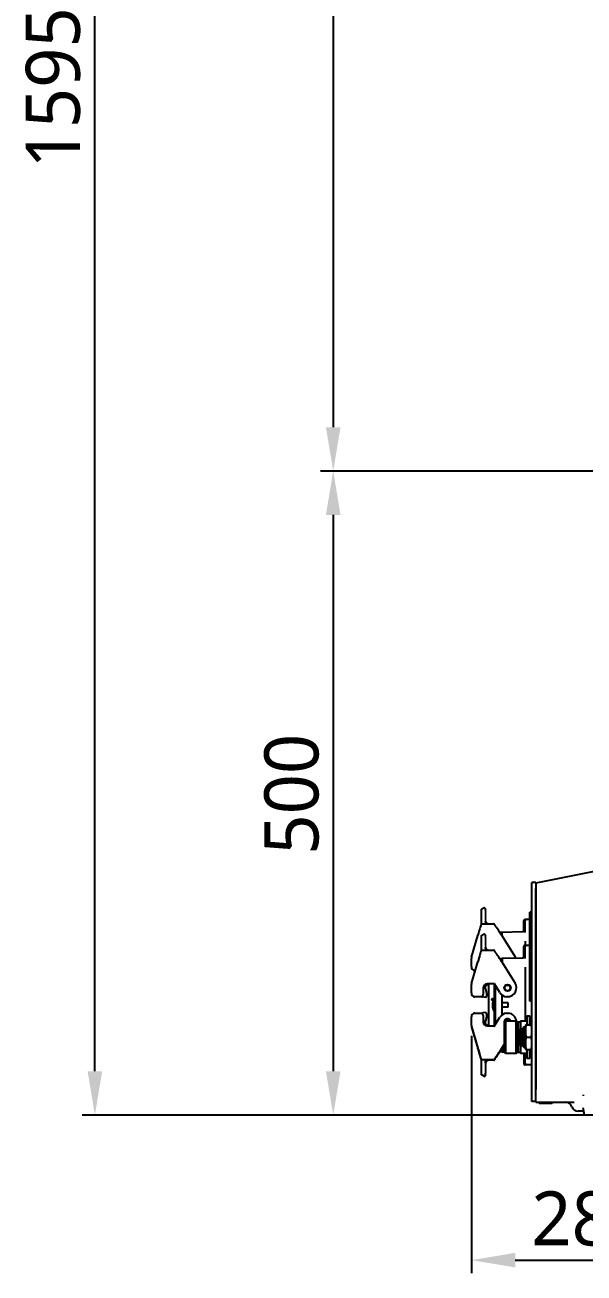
# Model space of a CAD drawing. Header units: millimetres. Extents: x 7426 to 8740, y 124 to 421.
# Drawn here: x 7973.16 to 7994.85, y 223.82 to 272.27 of the extents above; entities that cross this region are included whole.
import ezdxf

# ---------------------------------------------------------------- set-up
doc = ezdxf.new("R2010")
doc.units = ezdxf.units.MM
doc.layers.add('外形图', color=7, linetype='Continuous')
doc.layers.add('尺寸标注', color=7, linetype='Continuous')
doc.styles.add('微软雅黑', font='msyh.ttc')
doc.dimstyles.new('尺寸标注_1_20比例', dxfattribs={"dimtxt": 2.1, "dimasz": 1.7, "dimexe": 0.5, "dimexo": 0.4, "dimgap": 0.5, "dimtad": 1, "dimdec": 1, "dimlfac": 20, "dimdsep": 46, "dimtxsty": '微软雅黑', "dimcen": 0.09, "dimadec": 0, "dimazin": 0, "dimtp": 0.01, "dimtm": 0.01, "dimtfac": 1, "dimtdec": 1, "dimtofl": 0, "dimtmove": 0, "dimatfit": 3, "dimfxl": 1, "dimtolj": 1, "dimarcsym": 0})

# ---------------------------------------------------------------- blocks, each defined once
blk = doc.blocks.new('*D979')
at = {"layer": 'Defpoints', "color": 0}
for p in [(7990.479, 233.435), (8004.725, 230.355), (8004.725, 224.324)]:
    blk.add_point(p, dxfattribs=at)
at = {"layer": '尺寸标注', "color": 0, "linetype": 'Continuous', "lineweight": -2}
for p, q in [((7990.479, 233.035), (7990.479, 223.824)), ((8004.725, 229.955), (8004.725, 223.824)), ((7992.179, 224.324), (8003.025, 224.324))]:
    blk.add_line(p, q, dxfattribs=at)
at = {"layer": '尺寸标注', "color": 0}
for points in [[(7992.179, 224.607), (7992.179, 224.041), (7990.479, 224.324)], [(8003.025, 224.041), (8003.025, 224.607), (8004.725, 224.324)]]:
    blk.add_solid(points, dxfattribs=at)
at = {"layer": '尺寸标注', "color": 0, "insert": (7996.297, 226.994), "char_height": 2.1, "attachment_point": 2, "style": '微软雅黑'}
blk.add_mtext('\\A1;\\A1;284.9', dxfattribs=at)
blk = doc.blocks.new('*D1003')
at = {"layer": 'Defpoints', "color": 0}
for p in [(7975.873, 309.709), (8020.226, 309.709), (7995.055, 229.955)]:
    blk.add_point(p, dxfattribs=at)
at = {"layer": '尺寸标注', "color": 0, "linetype": 'Continuous', "lineweight": -2}
for p, q in [((8019.826, 309.709), (7975.373, 309.709)), ((7975.873, 231.655), (7975.873, 308.009)), ((7994.655, 229.955), (7975.373, 229.955))]:
    blk.add_line(p, q, dxfattribs=at)
at = {"layer": '尺寸标注', "color": 0}
for points in [[(7976.156, 308.009), (7975.59, 308.009), (7975.873, 309.709)], [(7975.59, 231.655), (7976.156, 231.655), (7975.873, 229.955)]]:
    blk.add_solid(points, dxfattribs=at)
at = {"layer": '尺寸标注', "color": 0, "insert": (7973.19, 269.831), "char_height": 2.1, "attachment_point": 2, "rotation": 90, "style": '微软雅黑'}
blk.add_mtext('\\A1;\\A1;1595', dxfattribs=at)
blk = doc.blocks.new('*D1005')
at = {"layer": 'Defpoints', "color": 0}
for p in [(8013.225, 296.958), (7985.119, 254.956), (8014.263, 254.956)]:
    blk.add_point(p, dxfattribs=at)
at = {"layer": '尺寸标注', "color": 0, "linetype": 'Continuous', "lineweight": -2}
for p, q in [((8012.825, 296.958), (7984.619, 296.958)), ((7985.119, 295.258), (7985.119, 256.656)), ((8013.863, 254.956), (7984.619, 254.956))]:
    blk.add_line(p, q, dxfattribs=at)
at = {"layer": '尺寸标注', "color": 0}
for points in [[(7985.402, 295.258), (7984.836, 295.258), (7985.119, 296.958)], [(7984.836, 256.656), (7985.402, 256.656), (7985.119, 254.956)]]:
    blk.add_solid(points, dxfattribs=at)
at = {"layer": '尺寸标注', "color": 0, "insert": (7982.448, 275.957), "char_height": 2.1, "attachment_point": 2, "rotation": 90, "style": '微软雅黑'}
blk.add_mtext('\\A1;\\A1;840', dxfattribs=at)
blk = doc.blocks.new('*D1007')
at = {"layer": 'Defpoints', "color": 0}
for p in [(8013.225, 254.956), (7985.119, 229.955), (7997.461, 229.955)]:
    blk.add_point(p, dxfattribs=at)
at = {"layer": '尺寸标注', "color": 0, "linetype": 'Continuous', "lineweight": -2}
for p, q in [((8012.825, 254.956), (7984.619, 254.956)), ((7985.119, 253.256), (7985.119, 231.655)), ((7997.061, 229.955), (7984.619, 229.955))]:
    blk.add_line(p, q, dxfattribs=at)
at = {"layer": '尺寸标注', "color": 0}
for points in [[(7985.402, 253.256), (7984.836, 253.256), (7985.119, 254.956)], [(7984.836, 231.655), (7985.402, 231.655), (7985.119, 229.955)]]:
    blk.add_solid(points, dxfattribs=at)
at = {"layer": '尺寸标注', "color": 0, "insert": (7982.447, 242.412), "char_height": 2.1, "attachment_point": 2, "rotation": 90, "style": '微软雅黑'}
blk.add_mtext('\\A1;\\A1;500', dxfattribs=at)

msp = doc.modelspace()

# ---------------------------------------------------------------- linework, layer by layer
at = {"layer": '外形图', "color": 0, "linetype": 'Continuous'}
for p, q in [((7995.3772, 239.4357), (7992.9742, 238.9551)), ((7992.8241, 230.4796), (7992.8241, 238.9801)), ((7992.9742, 238.9801), (7992.8241, 238.9801)), ((7992.9742, 238.9801), (7992.9742, 230.9546)), ((7992.9742, 230.4546), (7992.9742, 238.7551)), ((7990.8544, 237.9178), (7990.8544, 237.3578)), ((7990.8662, 237.939), (7990.9618, 237.9987)), ((7990.9962, 237.9908), (7991.0295, 237.9376)), ((7991.0294, 237.9046), (7991.0194, 237.8954)), ((7991.0194, 237.8954), (7991.0386, 237.8745)), ((7991.0294, 237.9046), (7991.0294, 237.9376)), ((7991.0386, 237.8745), (7991.0194, 237.8569)), ((7991.0194, 237.8569), (7991.0386, 237.836)), ((7991.0386, 237.836), (7991.0194, 237.8184)), ((7991.0194, 237.8184), (7991.0386, 237.7975)), ((7991.0386, 237.7975), (7991.0194, 237.7799)), ((7991.0194, 237.7799), (7991.0386, 237.759)), ((7991.0386, 237.759), (7991.0194, 237.7414)), ((7991.0194, 237.7414), (7991.0386, 237.7205)), ((7991.0386, 237.7205), (7991.0194, 237.7029)), ((7991.0194, 237.7029), (7991.0386, 237.682)), ((7991.0386, 237.682), (7991.0194, 237.6644)), ((7991.0194, 237.6644), (7991.0386, 237.6435)), ((7991.0386, 237.6435), (7991.0194, 237.6259)), ((7991.0194, 237.6259), (7991.0386, 237.605)), ((7991.0386, 237.605), (7991.0194, 237.5874)), ((7991.0194, 237.5874), (7991.0386, 237.5665)), ((7991.0386, 237.5665), (7991.0194, 237.5489)), ((7991.0194, 237.5489), (7991.0386, 237.528)), ((7991.0386, 237.528), (7991.0194, 237.5104)), ((7991.0194, 237.5104), (7991.0294, 237.4995)), ((7991.0294, 237.4711), (7991.0291, 237.466)), ((7991.0294, 237.4705), (7991.0292, 237.4653)), ((7991.0292, 237.4653), (7991.0294, 237.4613)), ((7991.0294, 237.4995), (7991.0294, 237.4775)), ((7991.0306, 237.4657), (7991.0297, 237.4722)), ((7991.0317, 237.4592), (7991.0306, 237.4657)), ((7991.033, 237.4535), (7991.0313, 237.4613)), ((7991.0356, 237.4448), (7991.033, 237.4535)), ((7992.5091, 237.0915), (7992.5091, 237.505)), ((7992.5591, 237.555), (7992.7491, 237.555)), ((7992.5591, 237.0485), (7992.5591, 237.505)), ((7992.7491, 234.3798), (7992.7491, 237.83)), ((7992.8241, 237.83), (7992.7491, 237.83)), ((7990.4848, 236.0885), (7990.7247, 236.9249)), ((7990.726, 236.9293), (7990.7246, 236.9248)), ((7990.7247, 236.9249), (7990.7276, 236.9346)), ((7990.7247, 236.9249), (7990.7486, 236.9177)), ((7990.7276, 236.9347), (7990.726, 236.9293)), ((7990.7412, 236.9797), (7990.7276, 236.9346)), ((7990.7962, 237.1614), (7990.7839, 237.1206)), ((7990.8038, 237.1866), (7990.7962, 237.1614)), ((7990.8173, 237.2319), (7990.8038, 237.1866)), ((7990.8435, 237.32), (7990.8232, 237.252)), ((7990.8478, 237.3348), (7990.8435, 237.32)), ((7990.8544, 237.3578), (7990.8478, 237.3348)), ((7990.8654, 237.3733), (7990.8596, 237.3679)), ((7990.8732, 237.3767), (7990.8654, 237.3733)), ((7990.8662, 236.9164), (7990.9618, 236.9762)), ((7990.8793, 237.3775), (7990.8732, 237.3767)), ((7990.8794, 237.3775), (7991.3545, 237.3775)), ((7990.9962, 236.9682), (7991.0295, 236.9151)), ((7991.0294, 236.8821), (7991.0294, 236.9151)), ((7991.0754, 237.3936), (7991.0728, 237.3954)), ((7991.0817, 237.3898), (7991.0772, 237.3924)), ((7991.3745, 237.3676), (7991.3687, 237.3731)), ((7991.3778, 237.3619), (7991.3745, 237.3676)), ((7991.3789, 237.3582), (7991.3778, 237.3619)), ((7991.4259, 237.2774), (7991.4176, 237.2899)), ((7991.435, 237.2639), (7991.4259, 237.2774)), ((7991.4447, 237.2495), (7991.435, 237.2639)), ((7991.49, 237.1828), (7991.4447, 237.2495)), ((7991.4778, 237.2008), (7991.4719, 237.2095)), ((7991.5447, 237.1027), (7991.49, 237.1828)), ((7991.5597, 237.0805), (7991.5447, 237.1027)), ((7991.5751, 237.0576), (7991.5597, 237.0805)), ((7991.591, 237.0338), (7991.5751, 237.0576)), ((7991.5802, 237.05), (7991.6591, 237.05)), ((7991.6073, 237.0093), (7991.591, 237.0338)), ((7991.6239, 236.9839), (7991.6073, 237.0093)), ((7991.6409, 236.9578), (7991.6239, 236.9839)), ((7991.6623, 236.9249), (7991.6409, 236.9578)), ((7991.6623, 236.9249), (7991.6411, 236.9117)), ((7991.6591, 237.05), (7991.6591, 236.9298)), ((7991.6591, 236.9925), (7991.6716, 236.9925)), ((7991.6623, 236.9249), (7992.1759, 236.1029)), ((7991.6716, 237.0575), (7992.4617, 237.0781)), ((7991.6716, 236.91), (7991.6716, 237.0575)), ((7990.8544, 236.8952), (7990.8544, 236.3352)), ((7991.0294, 236.8821), (7991.0194, 236.8729)), ((7991.0194, 236.8729), (7991.0386, 236.852)), ((7991.0386, 236.852), (7991.0194, 236.8344)), ((7991.0194, 236.8344), (7991.0386, 236.8135)), ((7991.0386, 236.8135), (7991.0194, 236.7959)), ((7991.0194, 236.7959), (7991.0386, 236.775)), ((7991.0386, 236.775), (7991.0194, 236.7574)), ((7991.0194, 236.7574), (7991.0386, 236.7365)), ((7991.0386, 236.7365), (7991.0194, 236.7189)), ((7991.0194, 236.7189), (7991.0386, 236.698)), ((7991.0386, 236.698), (7991.0194, 236.6804)), ((7991.0194, 236.6804), (7991.0386, 236.6595)), ((7991.0386, 236.6595), (7991.0194, 236.6419)), ((7991.0194, 236.6419), (7991.0386, 236.621)), ((7991.0386, 236.621), (7991.0194, 236.6034)), ((7991.0194, 236.6034), (7991.0386, 236.5825)), ((7991.0386, 236.5825), (7991.0194, 236.5649)), ((7991.0194, 236.5649), (7991.0386, 236.544)), ((7991.0386, 236.544), (7991.0194, 236.5264)), ((7991.0194, 236.5264), (7991.0386, 236.5055)), ((7991.0386, 236.5055), (7991.0194, 236.4879)), ((7991.0194, 236.4879), (7991.0294, 236.477)), ((7991.0294, 236.448), (7991.0292, 236.4445)), ((7991.0294, 236.448), (7991.0293, 236.4428)), ((7991.0293, 236.4428), (7991.0294, 236.4389)), ((7991.0294, 236.448), (7991.0294, 236.477)), ((7991.0297, 236.4505), (7991.0294, 236.4549)), ((7992.5091, 236.079), (7992.5091, 236.5049)), ((7992.5591, 236.5549), (7992.7491, 236.5549)), ((7992.5591, 236.036), (7992.5591, 236.5049)), ((7992.5592, 236.7057), (7992.5592, 236.5549)), ((7990.479, 235.7174), (7990.479, 236.0471)), ((7990.7972, 236.1422), (7990.7884, 236.113)), ((7990.8054, 236.1694), (7990.7972, 236.1422)), ((7990.8198, 236.2177), (7990.8054, 236.1694)), ((7990.8229, 236.2284), (7990.8198, 236.2177)), ((7990.8475, 236.3111), (7990.8428, 236.295)), ((7990.8517, 236.3256), (7990.8475, 236.3111)), ((7990.8544, 236.3352), (7990.8517, 236.3256)), ((7990.8633, 236.3492), (7990.8584, 236.3438)), ((7990.8711, 236.3536), (7990.8633, 236.3492)), ((7990.8793, 236.3549), (7990.8711, 236.3536)), ((7990.8794, 236.3549), (7991.3545, 236.3549)), ((7991.0473, 236.3986), (7991.0441, 236.4037)), ((7991.0508, 236.3938), (7991.0473, 236.3987)), ((7991.0544, 236.3894), (7991.0506, 236.3941)), ((7991.0866, 236.3647), (7991.0825, 236.3668)), ((7991.0948, 236.3613), (7991.0905, 236.363)), ((7991.0991, 236.3598), (7991.0947, 236.3613)), ((7991.375, 236.3443), (7991.3699, 236.3497)), ((7991.4254, 236.2555), (7991.4169, 236.2684)), ((7991.4347, 236.2417), (7991.4254, 236.2555)), ((7991.4448, 236.2269), (7991.4347, 236.2417)), ((7991.5049, 236.1384), (7991.4852, 236.1673)), ((7991.5408, 236.0858), (7991.5049, 236.1384)), ((7991.5562, 236.0632), (7991.5408, 236.0858)), ((7991.5736, 236.0374), (7991.5562, 236.0632)), ((7991.5883, 236.0154), (7991.572, 236.0397)), ((7991.5736, 236.0374), (7991.6591, 236.0374)), ((7991.605, 235.9901), (7991.5883, 236.0154)), ((7991.6221, 235.9641), (7991.605, 235.9901)), ((7991.6396, 235.9373), (7991.6221, 235.9641)), ((7991.6591, 236.0374), (7991.6591, 235.9073)), ((7991.6591, 235.9799), (7991.6716, 235.9799)), ((7991.6716, 236.0449), (7992.4617, 236.0656)), ((7991.6716, 236.0449), (7991.6716, 235.8874)), ((7990.4848, 235.0659), (7990.7247, 235.9024)), ((7990.6291, 235.5692), (7990.6058, 235.5692)), ((7990.7369, 235.943), (7990.7247, 235.9024)), ((7990.7247, 235.9024), (7990.7486, 235.8952)), ((7991.6518, 235.9185), (7991.6396, 235.9373)), ((7991.6623, 235.9024), (7991.6411, 235.8891)), ((7991.6623, 235.9024), (7991.6518, 235.9185)), ((7991.6623, 235.9024), (7992.1759, 235.0803)), ((7992.5592, 235.6931), (7992.5592, 233.6148)), ((7990.479, 234.6948), (7990.479, 235.0246)), ((7991.3726, 235.0448), (7991.089, 235.0448)), ((7991.1341, 235.0198), (7991.1541, 235.0198)), ((7991.1466, 235.0198), (7991.1466, 233.4398)), ((7991.1541, 235.0198), (7991.1541, 235.0448)), ((7991.5823, 234.7094), (7991.3726, 235.0448)), ((7991.3791, 233.4251), (7991.3791, 235.0345)), ((7991.4044, 234.9939), (7991.4044, 233.4657)), ((7990.858, 234.5466), (7990.6058, 234.5466)), ((7991.0382, 234.525), (7990.9207, 234.5407)), ((7990.939, 234.8948), (7990.939, 234.6448)), ((7991.0208, 234.842), (7991.0463, 234.7873)), ((7991.0671, 234.5488), (7991.0657, 234.5433)), ((7991.6591, 234.6237), (7991.6591, 233.8359)), ((7991.6716, 233.8462), (7991.6716, 234.6134)), ((7991.9146, 234.5466), (7991.8436, 234.5466)), ((7991.2862, 234.4357), (7991.2862, 234.4482)), ((7991.3212, 234.4357), (7991.2862, 234.4357)), ((7991.2912, 234.4407), (7991.2912, 234.4482)), ((7991.3012, 234.4407), (7991.2912, 234.4407)), ((7991.3012, 234.4482), (7991.3012, 234.4407)), ((7991.3059, 234.4506), (7991.3212, 234.4582)), ((7991.3212, 234.4526), (7991.3062, 234.4451)), ((7991.3062, 234.4451), (7991.3062, 234.4407)), ((7991.3062, 234.4407), (7991.3212, 234.4407)), ((7991.3212, 234.4582), (7991.3212, 234.4526)), ((7991.3212, 234.4407), (7991.3212, 234.4357)), ((7991.3791, 234.4751), (7991.376, 234.4751)), ((7991.9116, 234.3111), (7991.6716, 234.3111)), ((7991.9116, 234.1485), (7991.6716, 234.1485)), ((7991.9116, 234.1485), (7991.9116, 234.3111)), ((7992.8241, 234.3798), (7992.7491, 234.3798)), ((7990.479, 233.435), (7990.479, 233.7648)), ((7990.6058, 233.913), (7990.858, 233.913)), ((7991.0382, 233.9346), (7990.9207, 233.9189)), ((7990.939, 233.8148), (7990.939, 233.5648)), ((7991.0207, 233.5939), (7991.0461, 233.6486)), ((7991.0208, 233.6176), (7991.0463, 233.6723)), ((7991.0671, 233.9108), (7991.0657, 233.9163)), ((7991.3726, 233.4148), (7991.5823, 233.7502)), ((7991.376, 233.975), (7991.3791, 233.975)), ((7991.7491, 233.5773), (7991.7741, 233.5773)), ((7991.7491, 233.5773), (7991.7491, 232.3822)), ((7991.7741, 233.5898), (7991.7991, 233.6148)), ((7991.7741, 233.5898), (7991.7741, 232.3697)), ((7991.7991, 233.6148), (7992.2116, 233.6148)), ((7991.7991, 233.6148), (7991.7991, 232.3447)), ((7991.8436, 233.913), (7991.9146, 233.913)), ((7992.2491, 233.5773), (7992.2116, 233.6148)), ((7992.2116, 232.3447), (7992.2116, 233.6148)), ((7992.2491, 233.5773), (7992.3891, 233.5773)), ((7992.2491, 233.5773), (7992.2491, 232.3822)), ((7992.2926, 233.5773), (7992.2926, 232.3822)), ((7992.3891, 233.6148), (7992.6241, 233.6148)), ((7992.3891, 233.6148), (7992.3891, 233.3047)), ((7992.6241, 233.8123), (7992.7491, 233.8123)), ((7992.6241, 233.8123), (7992.6241, 233.4548)), ((7992.7491, 233.4548), (7992.7491, 233.8123)), ((7992.7491, 233.7673), (7992.8241, 233.7673)), ((7990.4848, 233.3937), (7990.7247, 232.5572)), ((7990.4848, 233.3712), (7990.7247, 232.5347)), ((7991.089, 233.4148), (7991.3726, 233.4148)), ((7991.1541, 233.4398), (7991.1341, 233.4398)), ((7991.1541, 233.4148), (7991.1541, 233.4398)), ((7992.3716, 233.3047), (7992.4466, 233.3047)), ((7992.3716, 233.3047), (7992.3716, 232.6547)), ((7992.4466, 232.6547), (7992.4466, 233.3047)), ((7992.4466, 233.2035), (7992.4916, 233.2035)), ((7992.4916, 233.3491), (7992.5223, 233.3797)), ((7992.4916, 233.3491), (7992.4916, 232.6104)), ((7992.5223, 233.3797), (7992.5741, 233.3797)), ((7992.5223, 232.5797), (7992.5223, 233.3797)), ((7992.5741, 233.4548), (7992.8241, 233.4548)), ((7992.5741, 233.4548), (7992.5741, 232.5047)), ((7990.7486, 232.5644), (7990.7247, 232.5572)), ((7990.7372, 232.5156), (7990.7247, 232.5572)), ((7991.6623, 232.5572), (7991.6411, 232.5705)), ((7991.6483, 232.5357), (7991.6623, 232.5572)), ((7991.6623, 232.5572), (7991.7491, 232.6962)), ((7991.6716, 232.5722), (7991.6716, 232.4147)), ((7992.3716, 232.6547), (7992.4466, 232.6547)), ((7992.3891, 232.6547), (7992.3891, 232.3447)), ((7992.4466, 232.756), (7992.4916, 232.756)), ((7992.4916, 232.6104), (7992.5223, 232.5797)), ((7992.5223, 232.5797), (7992.5741, 232.5797)), ((7992.5938, 232.9797), (7992.8045, 232.9797)), ((7990.726, 232.5304), (7990.7246, 232.5348)), ((7990.7309, 232.5366), (7990.7247, 232.5347)), ((7990.7247, 232.5347), (7990.7276, 232.525)), ((7990.7276, 232.525), (7990.726, 232.5304)), ((7990.7276, 232.525), (7990.7375, 232.4922)), ((7990.7372, 232.5156), (7990.7895, 232.343)), ((7990.7375, 232.4922), (7990.7602, 232.4171)), ((7990.771, 232.3817), (7990.786, 232.332)), ((7990.786, 232.332), (7990.7953, 232.3012)), ((7990.7895, 232.343), (7990.7984, 232.3136)), ((7990.7953, 232.3012), (7990.8039, 232.2725)), ((7990.7984, 232.3136), (7990.8104, 232.2733)), ((7990.8104, 232.2733), (7990.8176, 232.2491)), ((7990.8176, 232.2491), (7990.8471, 232.1499)), ((7990.8342, 232.1708), (7990.8367, 232.1624)), ((7990.8367, 232.1624), (7990.845, 232.1344)), ((7990.845, 232.1344), (7990.8481, 232.1239)), ((7990.8471, 232.1499), (7990.8544, 232.1244)), ((7990.8481, 232.1239), (7990.8544, 232.1019)), ((7990.8544, 232.1244), (7990.8547, 232.1235)), ((7990.8544, 232.1244), (7990.8544, 231.5419)), ((7990.8598, 232.1139), (7990.8654, 232.1089)), ((7991.3545, 232.1047), (7990.8794, 232.1047)), ((7991.3545, 232.0822), (7991.0667, 232.0822)), ((7991.0955, 232.0761), (7991.0996, 232.0775)), ((7991.1026, 232.1009), (7991.1074, 232.1021)), ((7991.1071, 232.102), (7991.1117, 232.103)), ((7991.1115, 232.103), (7991.1158, 232.1037)), ((7991.1158, 232.1037), (7991.1199, 232.1042)), ((7991.1197, 232.1042), (7991.1236, 232.1045)), ((7991.1236, 232.1045), (7991.1269, 232.1046)), ((7991.1268, 232.1046), (7991.1288, 232.1047)), ((7991.3546, 232.1047), (7991.3627, 232.106)), ((7991.3546, 232.1047), (7991.3627, 232.106)), ((7991.3546, 232.0822), (7991.3608, 232.083)), ((7991.3608, 232.083), (7991.3685, 232.0864)), ((7991.3626, 232.0838), (7991.3649, 232.0848)), ((7991.3627, 232.106), (7991.3697, 232.1098)), ((7991.3685, 232.0864), (7991.3743, 232.0918)), ((7991.3697, 232.1098), (7991.3748, 232.1149)), ((7991.3708, 232.0885), (7991.3725, 232.0902)), ((7991.3793, 232.1254), (7991.3794, 232.1261)), ((7991.3822, 232.1118), (7991.3832, 232.1139)), ((7991.3832, 232.1139), (7991.3857, 232.1189)), ((7991.3857, 232.1189), (7991.3873, 232.1219)), ((7991.397, 232.1209), (7991.3857, 232.1189)), ((7991.397, 232.1209), (7991.397, 232.1379)), ((7991.4051, 232.1507), (7991.4121, 232.1614)), ((7991.4121, 232.1614), (7991.4198, 232.1731)), ((7991.4139, 232.1868), (7991.4219, 232.1987)), ((7991.4198, 232.1731), (7991.4282, 232.1857)), ((7991.4219, 232.1987), (7991.4307, 232.2118)), ((7991.4282, 232.1857), (7991.4373, 232.1992)), ((7991.4307, 232.2118), (7991.4403, 232.2261)), ((7991.4373, 232.1992), (7991.4922, 232.28)), ((7991.4403, 232.2261), (7991.4935, 232.3045)), ((7991.4522, 232.2212), (7991.4575, 232.2289)), ((7991.5451, 232.38), (7991.5612, 232.4038)), ((7991.5463, 232.3594), (7991.5611, 232.3812)), ((7991.5611, 232.3812), (7991.5763, 232.4039)), ((7991.5612, 232.4038), (7991.5778, 232.4285)), ((7991.6591, 232.4222), (7991.5735, 232.4222)), ((7991.5763, 232.4039), (7991.5886, 232.4222)), ((7991.5778, 232.4285), (7991.5949, 232.4541)), ((7991.6591, 232.4097), (7991.5802, 232.4097)), ((7991.5949, 232.4541), (7991.6123, 232.4806)), ((7991.6123, 232.4806), (7991.6302, 232.5078)), ((7991.6302, 232.5078), (7991.6483, 232.5357)), ((7991.6591, 232.5523), (7991.6591, 232.4222)), ((7991.6716, 232.4797), (7991.6591, 232.4797)), ((7991.6716, 232.4672), (7991.6591, 232.4672)), ((7991.6591, 232.4222), (7991.6591, 232.4097)), ((7991.7491, 232.4127), (7991.6716, 232.4147)), ((7991.6716, 232.4022), (7991.6716, 232.4147)), ((7991.7491, 232.4002), (7991.6716, 232.4022)), ((7991.7741, 232.3822), (7991.7491, 232.3822)), ((7991.7991, 232.3447), (7991.7741, 232.3697)), ((7992.2116, 232.3447), (7991.7991, 232.3447)), ((7992.2116, 232.3447), (7992.2491, 232.3822)), ((7992.3891, 232.3822), (7992.2491, 232.3822)), ((7992.6241, 232.3447), (7992.3891, 232.3447)), ((7992.5091, 232.3447), (7992.5091, 231.9547)), ((7992.5591, 231.9547), (7992.5591, 232.3447)), ((7992.5741, 232.5047), (7992.8241, 232.5047)), ((7992.6241, 232.5047), (7992.6241, 232.1472)), ((7992.7491, 232.1472), (7992.6241, 232.1472)), ((7992.7491, 232.1472), (7992.7491, 232.5047)), ((7992.8241, 232.1922), (7992.7491, 232.1922)), ((7991.0294, 231.9826), (7991.0194, 231.9717)), ((7991.0194, 231.9717), (7991.0386, 231.9541)), ((7991.0386, 231.9541), (7991.0194, 231.9332)), ((7991.0194, 231.9332), (7991.0386, 231.9156)), ((7991.0386, 231.9156), (7991.0194, 231.8947)), ((7991.0194, 231.8947), (7991.0386, 231.8771)), ((7991.0386, 231.8771), (7991.0194, 231.8562)), ((7991.0194, 231.8562), (7991.0386, 231.8386)), ((7991.0386, 231.8386), (7991.0194, 231.8177)), ((7991.0194, 231.8177), (7991.0386, 231.8001)), ((7991.0386, 231.8001), (7991.0194, 231.7792)), ((7991.0194, 231.7792), (7991.0386, 231.7616)), ((7991.0386, 231.7616), (7991.0194, 231.7407)), ((7991.0194, 231.7407), (7991.0386, 231.7231)), ((7991.0386, 231.7231), (7991.0194, 231.7022)), ((7991.0194, 231.7022), (7991.0386, 231.6846)), ((7991.0386, 231.6846), (7991.0194, 231.6637)), ((7991.0194, 231.6637), (7991.0386, 231.6461)), ((7991.0386, 231.6461), (7991.0194, 231.6252)), ((7991.0194, 231.6252), (7991.0386, 231.6076)), ((7991.0386, 231.6076), (7991.0194, 231.5867)), ((7991.0194, 231.5867), (7991.0294, 231.5775)), ((7991.0274, 231.9419), (7991.0386, 231.9316)), ((7991.0274, 231.9034), (7991.0386, 231.8931)), ((7991.0274, 231.8649), (7991.0386, 231.8546)), ((7991.0274, 231.8264), (7991.0386, 231.8161)), ((7991.0274, 231.7879), (7991.0386, 231.7776)), ((7991.0274, 231.7494), (7991.0386, 231.7391)), ((7991.0274, 231.7109), (7991.0386, 231.7006)), ((7991.0274, 231.6724), (7991.0386, 231.6621)), ((7991.0274, 231.6339), (7991.0386, 231.6236)), ((7991.0274, 231.5954), (7991.0386, 231.5851)), ((7991.0294, 232.0116), (7991.0294, 232.0152)), ((7991.0294, 231.9826), (7991.0294, 232.0116)), ((7991.0294, 231.9822), (7991.0294, 231.9626)), ((7991.0386, 231.5851), (7991.0294, 231.5751)), ((7991.0299, 231.9887), (7991.0304, 231.993)), ((7991.0305, 232.0158), (7991.0316, 232.0223)), ((7991.0306, 231.9942), (7991.0318, 232.0008)), ((7991.0386, 231.9316), (7991.0307, 231.9229)), ((7991.0386, 231.8931), (7991.0307, 231.8844)), ((7991.0386, 231.8546), (7991.0307, 231.8459)), ((7991.0386, 231.8161), (7991.0307, 231.8074)), ((7991.0386, 231.7776), (7991.0307, 231.7689)), ((7991.0386, 231.7391), (7991.0307, 231.7304)), ((7991.0386, 231.7006), (7991.0307, 231.6919)), ((7991.0386, 231.6621), (7991.0307, 231.6534)), ((7991.0386, 231.6236), (7991.0307, 231.6149)), ((7991.0318, 232.0008), (7991.0333, 232.0074)), ((7991.0329, 232.0057), (7991.0354, 232.0141)), ((7991.0333, 232.0074), (7991.0353, 232.0139)), ((7991.0353, 232.0139), (7991.0377, 232.0204)), ((7991.0398, 232.0478), (7991.0428, 232.0536)), ((7991.0704, 232.0626), (7991.0718, 232.0636)), ((7992.7591, 231.9047), (7992.5591, 231.9047)), ((7992.8241, 231.9042), (7992.7591, 231.9042)), ((7990.9618, 231.4834), (7990.8662, 231.5432)), ((7990.9618, 231.4609), (7990.8662, 231.5207)), ((7991.0295, 231.5445), (7990.9962, 231.4914)), ((7991.0295, 231.522), (7990.9962, 231.4689)), ((7991.0294, 231.522), (7991.0294, 231.5775)), ((7994.8201, 230.7338), (7994.8197, 230.7301)), ((7994.8197, 230.7301), (7994.8197, 230.7299)), ((7994.8203, 230.7356), (7994.8201, 230.7338)), ((7992.9742, 230.4796), (7992.8241, 230.4796)), ((7992.9742, 230.4546), (7994.4676, 230.4546)), ((7993.1101, 230.4546), (7993.1101, 230.4046)), ((7993.6102, 230.4046), (7993.1101, 230.4046)), ((7993.1208, 230.4546), (7993.1208, 230.4046)), ((7993.142, 230.4546), (7993.142, 230.4046)), ((7993.1846, 230.4546), (7993.1846, 230.4046)), ((7993.2272, 230.4546), (7993.2272, 230.4046)), ((7993.2804, 230.4546), (7993.2804, 230.4046)), ((7993.4399, 230.4546), (7993.4399, 230.4046)), ((7993.4931, 230.4546), (7993.4931, 230.4046)), ((7993.5357, 230.4546), (7993.5357, 230.4046)), ((7993.5782, 230.4546), (7993.5782, 230.4046)), ((7993.5995, 230.4546), (7993.5995, 230.4046)), ((7993.6102, 230.4546), (7993.6102, 230.4046)), ((7994.8301, 230.1046), (7994.617, 230.1046)), ((7994.8299, 230.1062), (7994.8342, 230.0752)), ((7994.8301, 230.1046), (7994.8302, 230.1041)), ((7994.8339, 230.0775), (7994.8381, 230.0462)), ((7994.8378, 230.0483), (7994.8417, 230.0179)), ((7994.8415, 230.0195), (7994.8472, 229.9732)), ((7994.8484, 229.9546), (7994.8473, 229.9726))]:
    msp.add_line(p, q, dxfattribs=at)
for points in [[(7991.0291, 237.466), (7991.0275, 237.4615), (7991.0272, 237.4609)], [(7991.0352, 237.4461), (7991.0332, 237.4527), (7991.0317, 237.4592)], [(7991.0775, 237.3922), (7991.0731, 237.3951), (7991.069, 237.3981), (7991.065, 237.4013), (7991.061, 237.4049), (7991.0572, 237.4088), (7991.0535, 237.413), (7991.0499, 237.4175), (7991.0465, 237.4224), (7991.0432, 237.4278), (7991.0402, 237.4335), (7991.0375, 237.4397), (7991.0352, 237.4461)], [(7991.0414, 237.4312), (7991.0384, 237.4375), (7991.0356, 237.4448)], [(7991.0508, 237.4164), (7991.0475, 237.421), (7991.0443, 237.4259), (7991.0414, 237.4312)], [(7990.7839, 237.1206), (7990.7658, 237.061), (7990.7412, 236.9797)], [(7990.8232, 237.252), (7990.8203, 237.2422), (7990.8173, 237.2319)], [(7990.8596, 237.3679), (7990.8566, 237.3632), (7990.8554, 237.3605), (7990.8547, 237.3586), (7990.8544, 237.3578)], [(7991.1157, 237.3785), (7991.1121, 237.3791), (7991.1085, 237.3798), (7991.1049, 237.3807), (7991.1012, 237.3817), (7991.0974, 237.3829), (7991.0935, 237.3843), (7991.0895, 237.386), (7991.0855, 237.3879), (7991.0814, 237.39)], [(7991.1029, 237.3812), (7991.0987, 237.3825), (7991.0945, 237.3839), (7991.0902, 237.3857), (7991.0859, 237.3876), (7991.0817, 237.3898)], [(7991.1192, 237.3781), (7991.1152, 237.3786), (7991.1112, 237.3792), (7991.1071, 237.3801), (7991.1029, 237.3812)], [(7991.1293, 237.3775), (7991.1285, 237.3775), (7991.1262, 237.3775), (7991.1227, 237.3777), (7991.119, 237.3781)], [(7991.1295, 237.3775), (7991.1291, 237.3775), (7991.1278, 237.3775), (7991.1254, 237.3776), (7991.1225, 237.3778)], [(7991.3687, 237.3731), (7991.3608, 237.3767), (7991.3546, 237.3775)], [(7991.3878, 237.337), (7991.386, 237.3402), (7991.3846, 237.3429), (7991.3833, 237.3454), (7991.3823, 237.3476), (7991.3815, 237.3494), (7991.3809, 237.351), (7991.3804, 237.3522), (7991.3801, 237.3532), (7991.3799, 237.354), (7991.3797, 237.3546), (7991.3796, 237.355), (7991.3795, 237.3553), (7991.3795, 237.3556), (7991.3794, 237.356), (7991.3793, 237.3566), (7991.3789, 237.3582)], [(7991.4176, 237.2899), (7991.41, 237.3014), (7991.4065, 237.3068), (7991.4031, 237.312), (7991.4, 237.3168), (7991.3971, 237.3215), (7991.3944, 237.3258), (7991.392, 237.3298), (7991.3897, 237.3336), (7991.3878, 237.337)], [(7991.0292, 236.4445), (7991.028, 236.4399), (7991.0273, 236.4385)], [(7991.0321, 236.4347), (7991.0307, 236.4424), (7991.0297, 236.4505), (7991.0297, 236.4505)], [(7991.0315, 236.4378), (7991.0304, 236.444), (7991.0297, 236.4505)], [(7991.0344, 236.4259), (7991.0328, 236.4318), (7991.0315, 236.4378)], [(7991.036, 236.4211), (7991.0339, 236.4277), (7991.0321, 236.4347)], [(7990.7884, 236.113), (7990.7691, 236.0493), (7990.764, 236.0324), (7990.7369, 235.943)], [(7990.8428, 236.295), (7990.8365, 236.2741), (7990.8229, 236.2284)], [(7990.8584, 236.3438), (7990.8562, 236.3399), (7990.8552, 236.3375), (7990.8546, 236.3357), (7990.8544, 236.3352)], [(7991.0413, 236.4088), (7991.0387, 236.4143), (7991.0364, 236.42), (7991.0344, 236.4259)], [(7991.0442, 236.4036), (7991.0411, 236.4092), (7991.0384, 236.415), (7991.036, 236.4211)], [(7991.0907, 236.3629), (7991.0862, 236.3649), (7991.082, 236.3671), (7991.0777, 236.3696), (7991.0735, 236.3722), (7991.0694, 236.3752), (7991.0654, 236.3784), (7991.0615, 236.3819), (7991.0577, 236.3857), (7991.0541, 236.3897)], [(7991.0583, 236.3851), (7991.0582, 236.3852), (7991.0544, 236.3894)], [(7991.0825, 236.3668), (7991.0784, 236.3692), (7991.0742, 236.3718), (7991.0701, 236.3747), (7991.0661, 236.3779), (7991.0621, 236.3814), (7991.0617, 236.3817)], [(7991.1046, 236.3582), (7991.1023, 236.3588), (7991.0985, 236.3599)], [(7991.1293, 236.3549), (7991.1284, 236.3549), (7991.1262, 236.355), (7991.1228, 236.3552), (7991.1191, 236.3555), (7991.1152, 236.356), (7991.1113, 236.3567), (7991.1073, 236.3575), (7991.1032, 236.3585), (7991.0991, 236.3598)], [(7991.3699, 236.3497), (7991.3627, 236.3536), (7991.3546, 236.3549)], [(7991.379, 236.3354), (7991.378, 236.3389), (7991.375, 236.3443)], [(7991.3795, 236.333), (7991.3793, 236.3339), (7991.379, 236.3354)], [(7991.3869, 236.316), (7991.3853, 236.319), (7991.3839, 236.3217), (7991.3827, 236.3241), (7991.3818, 236.3262), (7991.3811, 236.3279), (7991.3806, 236.3292), (7991.3802, 236.3304), (7991.3799, 236.3312), (7991.3797, 236.3319), (7991.3796, 236.3324), (7991.3795, 236.3327), (7991.3795, 236.333)], [(7991.4169, 236.2684), (7991.4091, 236.2802), (7991.4055, 236.2857), (7991.4022, 236.2909), (7991.399, 236.2958), (7991.3961, 236.3005), (7991.3935, 236.3048), (7991.391, 236.3089), (7991.3888, 236.3126), (7991.3869, 236.316)], [(7991.4852, 236.1673), (7991.4729, 236.1855), (7991.4448, 236.2269)], [(7990.7602, 232.4171), (7990.7656, 232.3992), (7990.771, 232.3817)], [(7990.8039, 232.2725), (7990.8156, 232.2335), (7990.8191, 232.2216), (7990.8225, 232.2103), (7990.8257, 232.1996), (7990.8342, 232.1708)], [(7990.8547, 232.1235), (7990.8554, 232.1215), (7990.8567, 232.1186), (7990.8598, 232.1139)], [(7990.8654, 232.1089), (7990.8726, 232.1056), (7990.8793, 232.1047)], [(7991.0354, 232.0141), (7991.0383, 232.0219), (7991.0414, 232.0284), (7991.0445, 232.034), (7991.0478, 232.0391), (7991.0513, 232.044), (7991.055, 232.0484), (7991.0588, 232.0526), (7991.0628, 232.0564), (7991.0669, 232.0599), (7991.0711, 232.0631), (7991.0754, 232.0661), (7991.0798, 232.0687), (7991.0842, 232.0712), (7991.0888, 232.0734), (7991.0933, 232.0753), (7991.0978, 232.0769), (7991.1023, 232.0783), (7991.1068, 232.0795), (7991.1111, 232.0804), (7991.1152, 232.0811), (7991.1192, 232.0816), (7991.123, 232.0819), (7991.1263, 232.0821), (7991.1285, 232.0822), (7991.1293, 232.0822), (7991.1294, 232.0822)], [(7991.0427, 232.0534), (7991.0456, 232.0584), (7991.0489, 232.0632), (7991.0523, 232.0677), (7991.0559, 232.072), (7991.0597, 232.076), (7991.0637, 232.0797), (7991.0678, 232.0831), (7991.072, 232.0863), (7991.0764, 232.0892), (7991.0808, 232.0918), (7991.0852, 232.0942), (7991.0897, 232.0963), (7991.0942, 232.0981), (7991.0987, 232.0997), (7991.1031, 232.101)], [(7991.0428, 232.0536), (7991.0461, 232.0591), (7991.0496, 232.0643), (7991.0534, 232.0691), (7991.0573, 232.0735), (7991.0581, 232.0743)], [(7991.0617, 232.0779), (7991.0657, 232.0814), (7991.07, 232.0848), (7991.0745, 232.088), (7991.0791, 232.0909)], [(7991.0718, 232.0636), (7991.0764, 232.0667), (7991.0811, 232.0695), (7991.0859, 232.072), (7991.0907, 232.0742), (7991.0955, 232.0761)], [(7991.0791, 232.0909), (7991.0838, 232.0934), (7991.0885, 232.0957), (7991.0932, 232.0977), (7991.0979, 232.0994), (7991.1026, 232.1009)], [(7991.1288, 232.1047), (7991.1294, 232.1047), (7991.1294, 232.1047)], [(7991.3743, 232.0918), (7991.3776, 232.0973), (7991.3789, 232.1011), (7991.3793, 232.1029), (7991.3795, 232.104)], [(7991.3743, 232.0918), (7991.3776, 232.0973), (7991.3789, 232.1011)], [(7991.3748, 232.1149), (7991.3777, 232.12), (7991.3789, 232.1236), (7991.3793, 232.1254)], [(7991.3794, 232.1261), (7991.3795, 232.1265), (7991.3795, 232.1268), (7991.3796, 232.127), (7991.3796, 232.1274), (7991.3798, 232.1279), (7991.3799, 232.1285), (7991.3802, 232.1293), (7991.3805, 232.1303), (7991.381, 232.1314), (7991.3816, 232.1329), (7991.3823, 232.1346)], [(7991.3795, 232.104), (7991.3795, 232.1043), (7991.3796, 232.1046), (7991.3797, 232.1051), (7991.3798, 232.1056), (7991.3801, 232.1064), (7991.3804, 232.1074), (7991.3808, 232.1086), (7991.3814, 232.1101), (7991.3822, 232.1118)], [(7991.3823, 232.1346), (7991.3832, 232.1366), (7991.3843, 232.1388), (7991.3856, 232.1412), (7991.3871, 232.144)], [(7991.3871, 232.144), (7991.3888, 232.147), (7991.3908, 232.1503), (7991.3929, 232.1539), (7991.3953, 232.1578), (7991.3979, 232.1619), (7991.4007, 232.1664), (7991.4037, 232.171)], [(7991.3873, 232.1219), (7991.3892, 232.1251), (7991.3913, 232.1287), (7991.3936, 232.1325), (7991.3962, 232.1367), (7991.3989, 232.1411), (7991.4019, 232.1458), (7991.4051, 232.1507)], [(7991.4037, 232.171), (7991.4103, 232.1813), (7991.4139, 232.1868)], [(7991.4922, 232.28), (7991.5115, 232.3083), (7991.5182, 232.3181), (7991.5463, 232.3594)], [(7991.4935, 232.3045), (7991.5146, 232.3354), (7991.5451, 232.38)], [(7991.0294, 232.0046), (7991.0297, 232.0092), (7991.0306, 232.0169)], [(7991.0304, 231.993), (7991.0312, 231.9981), (7991.0329, 232.0057)], [(7991.0306, 232.0169), (7991.0319, 232.024), (7991.0335, 232.0306)], [(7991.0316, 232.0223), (7991.033, 232.0288), (7991.0349, 232.0352)], [(7991.0335, 232.0306), (7991.0354, 232.0368), (7991.0376, 232.0426), (7991.04, 232.0481)], [(7991.0349, 232.0352), (7991.0372, 232.0416), (7991.0398, 232.0478)], [(7991.0377, 232.0204), (7991.0405, 232.0266), (7991.0436, 232.0326), (7991.047, 232.0381)], [(7991.047, 232.0381), (7991.0507, 232.0432), (7991.0515, 232.0442)], [(7994.8053, 230.2331), (7994.8055, 230.2324), (7994.8082, 230.2232), (7994.8123, 230.2066), (7994.8167, 230.185), (7994.8212, 230.1606), (7994.8256, 230.1341), (7994.8299, 230.1062)]]:
    msp.add_lwpolyline(points, dxfattribs=at)
for centre, radius in [((7991.8791, 234.8948), 0.1275), ((7991.8791, 234.8948), 0.12), ((7991.8791, 234.8948), 0.11), ((7991.3035, 234.4456), 0.0325), ((7991.3035, 234.4456), 0.0275)]:
    msp.add_circle(centre, radius, dxfattribs=at)
for centre, radius, start, end in [((7990.8794, 237.9178), 0.025, 122, 180), ((7990.975, 237.9775), 0.025, 32, 122), ((7991.1295, 237.4775), 0.1, 180, 183.03746), ((7991.1295, 237.4775), 0.1, 184.04918, 269.99973), ((7992.5591, 237.505), 0.05, 90, 180), ((7992.6091, 237.505), 0.05, 90, 180), ((7990.8794, 236.8952), 0.025, 122, 180), ((7990.975, 236.9549), 0.025, 32, 122), ((7992.4591, 237.1781), 0.1, 271.50012, 0), ((7991.1295, 236.4549), 0.1, 180.02274, 270), ((7992.5591, 236.5049), 0.05, 90, 180), ((7992.6091, 236.5049), 0.05, 90, 180), ((7990.629, 236.0471), 0.15, 164, 180), ((7991.8791, 235.9174), 0.35, 23.96114, 32), ((7992.4591, 236.1656), 0.1, 271.50032, 0), ((7990.629, 235.7174), 0.15, 180, 261.1013), ((7990.629, 235.0246), 0.15, 164, 180), ((7991.089, 234.8948), 0.15, 90, 180), ((7991.1341, 234.8948), 0.125, 90, 205), ((7991.8791, 234.8948), 0.35, 275.82241, 32), ((7990.629, 234.6948), 0.15, 180, 261.1013), ((7990.839, 234.6448), 0.1, 280.90412, 0), ((7990.924, 234.5655), 0.025, 180, 262.4), ((7991.0415, 234.5498), 0.025, 262.4, 345), ((7990.729, 234.6394), 0.35, 345, 25), ((7991.8791, 234.8948), 0.35, 212, 264.17777), ((7991.2962, 234.4482), 0.01, 13.61402, 180), ((7991.2962, 234.4482), 0.005, 0, 180), ((7991.7289, 234.225), 0.4325, 144.68757, 215.31243), ((7990.629, 233.7648), 0.15, 98.8987, 180), ((7990.839, 233.8148), 0.1, 0, 79.09588), ((7990.924, 233.8941), 0.025, 97.6, 180), ((7991.089, 233.5648), 0.15, 180, 270), ((7991.1341, 233.5648), 0.125, 155, 270), ((7991.134, 233.5412), 0.125, 155.07622, 177.22732), ((7991.0415, 233.9098), 0.025, 15, 97.6), ((7990.7287, 233.7961), 0.35, 335.07622, 358.62607), ((7990.729, 233.8202), 0.35, 335, 15), ((7991.8791, 233.5648), 0.35, 95.82223, 148), ((7991.8791, 233.5648), 0.1275, 23.15132, 174.34462), ((7991.8791, 233.5648), 0.12, 24.8918, 173.94977), ((7991.8791, 233.5648), 0.11, 27.33048, 173.05802), ((7991.8791, 233.5648), 0.35, 5.88866, 84.17759), ((7990.629, 233.435), 0.15, 180, 196), ((7990.629, 233.4125), 0.15, 180, 196), ((7991.1295, 232.0047), 0.1, 90, 180), ((7991.1295, 231.9822), 0.1, 90, 176.00812), ((7992.4591, 232.294), 0.1, 0, 30.46848), ((7992.5591, 231.9547), 0.05, 180, 270), ((7992.6091, 231.9547), 0.05, 180, 270), ((7990.8794, 231.5644), 0.025, 180, 238), ((7990.8794, 231.5419), 0.025, 180, 238), ((7990.975, 231.5046), 0.025, 238, 328), ((7990.975, 231.4821), 0.025, 238, 328), ((7995.1202, 230.7039), 0.3018, 178.92019, 179.76128), ((7995.0943, 230.7045), 0.2759, 177.04519, 178.93432), ((7994.14, 230.2046), 0.25, 17.4576, 90), ((7994.617, 230.3546), 0.25, 197.4576, 270)]:
    msp.add_arc(centre, radius, start, end, dxfattribs=at)
for points, knots in [([(7991.0294, 237.4613), (7991.0299, 237.4504), (7991.0292, 237.4345), (7991.0295, 237.4145), (7991.0294, 237.402), (7991.0296, 237.3922), (7991.029, 237.3841), (7991.0301, 237.3808), (7991.0291, 237.3774), (7991.0296, 237.3775)], [0, 0, 0, 0, 0.3930269, 0.5661042, 0.7157015, 0.8371721, 0.926726, 0.9815712, 1, 1, 1, 1]), ([(7991.0294, 236.4389), (7991.0299, 236.428), (7991.0292, 236.4121), (7991.0295, 236.3921), (7991.0294, 236.3795), (7991.0296, 236.3697), (7991.029, 236.3615), (7991.0301, 236.3583), (7991.0291, 236.3549), (7991.0296, 236.3549)], [0, 0, 0, 0, 0.3926577, 0.5658062, 0.7154906, 0.8370465, 0.9266696, 0.9815577, 1, 1, 1, 1]), ([(7990.6058, 235.5692), (7990.606, 235.5698), (7990.6079, 235.5779), (7990.6072, 235.5865), (7990.6079, 235.5942)], [0, 0, 0, 0, 0.0780085, 1, 1, 1, 1]), ([(7991.3726, 235.0448), (7991.373, 235.0456), (7991.3772, 235.0542), (7991.3823, 235.0622), (7991.3865, 235.0698)], [0, 0, 0, 0, 0.088359, 1, 1, 1, 1]), ([(7990.6058, 234.5466), (7990.6063, 234.549), (7990.6074, 234.5573), (7990.6074, 234.5657), (7990.6079, 234.5716)], [0, 0, 0, 0, 0.2945626, 1, 1, 1, 1]), ([(7990.858, 234.5466), (7990.8574, 234.549), (7990.8561, 234.5573), (7990.856, 234.5657), (7990.8554, 234.5716)], [0, 0, 0, 0, 0.2951371, 1, 1, 1, 1]), ([(7991.8436, 234.5466), (7991.8437, 234.5473), (7991.8446, 234.5556), (7991.8445, 234.5639), (7991.8449, 234.5716)], [0, 0, 0, 0, 0.0765098, 1, 1, 1, 1]), ([(7991.9146, 234.5466), (7991.9145, 234.5473), (7991.9131, 234.5555), (7991.9137, 234.5639), (7991.9133, 234.5716)], [0, 0, 0, 0, 0.0769977, 1, 1, 1, 1]), ([(7990.6079, 233.888), (7990.6074, 233.8939), (7990.6074, 233.9023), (7990.6063, 233.9105), (7990.6058, 233.913)], [0, 0, 0, 0, 0.7054463, 1, 1, 1, 1]), ([(7990.8554, 233.888), (7990.856, 233.8938), (7990.8561, 233.9023), (7990.8574, 233.9106), (7990.858, 233.913)], [0, 0, 0, 0, 0.7048667, 1, 1, 1, 1]), ([(7991.8449, 233.888), (7991.8447, 233.8912), (7991.8444, 233.8995), (7991.8441, 233.9078), (7991.8436, 233.913)], [0, 0, 0, 0, 0.382377, 1, 1, 1, 1]), ([(7991.9133, 233.888), (7991.9135, 233.8912), (7991.9137, 233.8995), (7991.914, 233.9078), (7991.9146, 233.913)], [0, 0, 0, 0, 0.3823558, 1, 1, 1, 1]), ([(7991.3865, 233.3897), (7991.3848, 233.3928), (7991.3803, 233.4012), (7991.3758, 233.4095), (7991.3726, 233.4148)], [0, 0, 0, 0, 0.3612972, 1, 1, 1, 1]), ([(7991.0295, 232.0152), (7991.0295, 232.0212), (7991.0302, 232.0328), (7991.0292, 232.0496), (7991.0295, 232.0649), (7991.0295, 232.0782), (7991.0292, 232.0888), (7991.0299, 232.0973), (7991.0287, 232.1014), (7991.03, 232.1045), (7991.0294, 232.1047)], [0, 0, 0, 0, 0.2003156, 0.3899196, 0.5627587, 0.7128827, 0.835207, 0.9256813, 0.9812481, 1, 1, 1, 1])]:
    msp.add_open_spline(points, degree=3, knots=knots, dxfattribs=at)
for points in [[(7992.5938, 233.4548), (7992.5817, 233.3762), (7992.5741, 233.2967), (7992.5741, 233.2172)], [(7992.5741, 233.2172), (7992.5741, 233.1378), (7992.5817, 233.0582), (7992.5938, 232.9797)], [(7992.8241, 233.2172), (7992.8241, 233.2967), (7992.8166, 233.3762), (7992.8045, 233.4548)], [(7992.8045, 232.9797), (7992.8166, 233.0582), (7992.8241, 233.1378), (7992.8241, 233.2172)], [(7992.5938, 232.9797), (7992.5817, 232.9012), (7992.5741, 232.8217), (7992.5741, 232.7422)], [(7992.5741, 232.7422), (7992.5741, 232.6628), (7992.5817, 232.5832), (7992.5938, 232.5047)], [(7992.8241, 232.7422), (7992.8241, 232.8217), (7992.8166, 232.9012), (7992.8045, 232.9797)], [(7992.8045, 232.5047), (7992.8166, 232.5832), (7992.8241, 232.6628), (7992.8241, 232.7422)]]:
    msp.add_open_spline(points, degree=3, dxfattribs=at)

# ---------------------------------------------------------------- dimensions: what is measured, and where the dimension line sits
at = {"layer": '尺寸标注', "color": 0, "linetype": 'Continuous'}
for base, p1, p2, angle, text, picture, middle in [((7975.8729, 309.709), (7995.0551, 229.9546), (8020.2257, 309.709), 90, '\\A1;1595', '*D1003', (7975.8729, 269.8306)), ((7985.1189, 254.956), (8013.2253, 296.9583), (8014.263, 254.956), 270, '\\A1;840', '*D1005', (7985.1189, 275.9571)), ((7985.1189, 229.9546), (8013.2253, 254.956), (7997.4606, 229.9546), 270, '\\A1;500', '*D1007', (7985.1189, 242.4125))]:
    dim = msp.add_linear_dim(base=base, p1=p1, p2=p2, angle=angle, text=text, dimstyle='尺寸标注_1_20比例', dxfattribs=at)
    dim.commit()
    dim.dimension.update_dxf_attribs({"geometry": picture, "text_midpoint": middle, "dimtype": 160})
dim = msp.add_linear_dim(base=(8004.7248, 224.3238), p1=(7990.479, 233.435), p2=(8004.7248, 230.3552), text='\\A1;284.9', dimstyle='尺寸标注_1_20比例', dxfattribs=at)
dim.commit()
dim.dimension.update_dxf_attribs({"geometry": '*D979', "text_midpoint": (7996.2969, 224.3238), "dimtype": 160})

doc.saveas('drawing.dxf')
